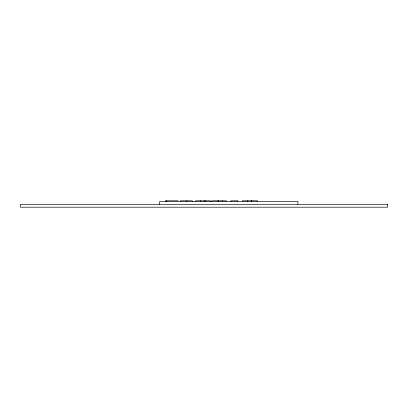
<?xml version="1.0" encoding="UTF-8"?>
<svg xmlns="http://www.w3.org/2000/svg" width="408" height="408" viewBox="0 0 408 408"><rect width="100%" height="100%" fill="white"/><g stroke="black" fill="none" stroke-linecap="round" stroke-linejoin="round"><path stroke-width="0.61" d="M178.225 200.802L165.398 200.802L165.398 201.511M297.942 204.357L297.942 201.511L159.686 201.511L159.686 204.357M257.458 201.511L257.458 200.802L242.372 200.802L242.372 201.511M251.812 200.802L251.812 201.511M251.629 200.802L251.629 201.511M247.493 200.802L247.493 201.511M237.813 201.511L237.813 200.802L230.918 200.802L230.918 201.511M226.236 201.511L226.236 200.802L211.869 200.802L211.869 201.511M222.304 200.802L222.304 201.511M218.387 200.802L218.387 201.511M218.05 200.802L218.05 201.511M210.63 201.511L210.63 200.802L195.549 200.802L195.549 201.511M204.989 200.802L204.989 201.511M204.801 200.802L204.801 201.511M200.665 200.802L200.665 201.511M192.331 201.511L192.331 200.802L180.412 200.802L180.412 201.511M186.833 200.802L186.833 201.511M166.444 200.802L166.444 201.511M387.6 204.357L20.4 204.357L20.4 207.198L387.6 207.198L387.6 204.357"/></g></svg>
